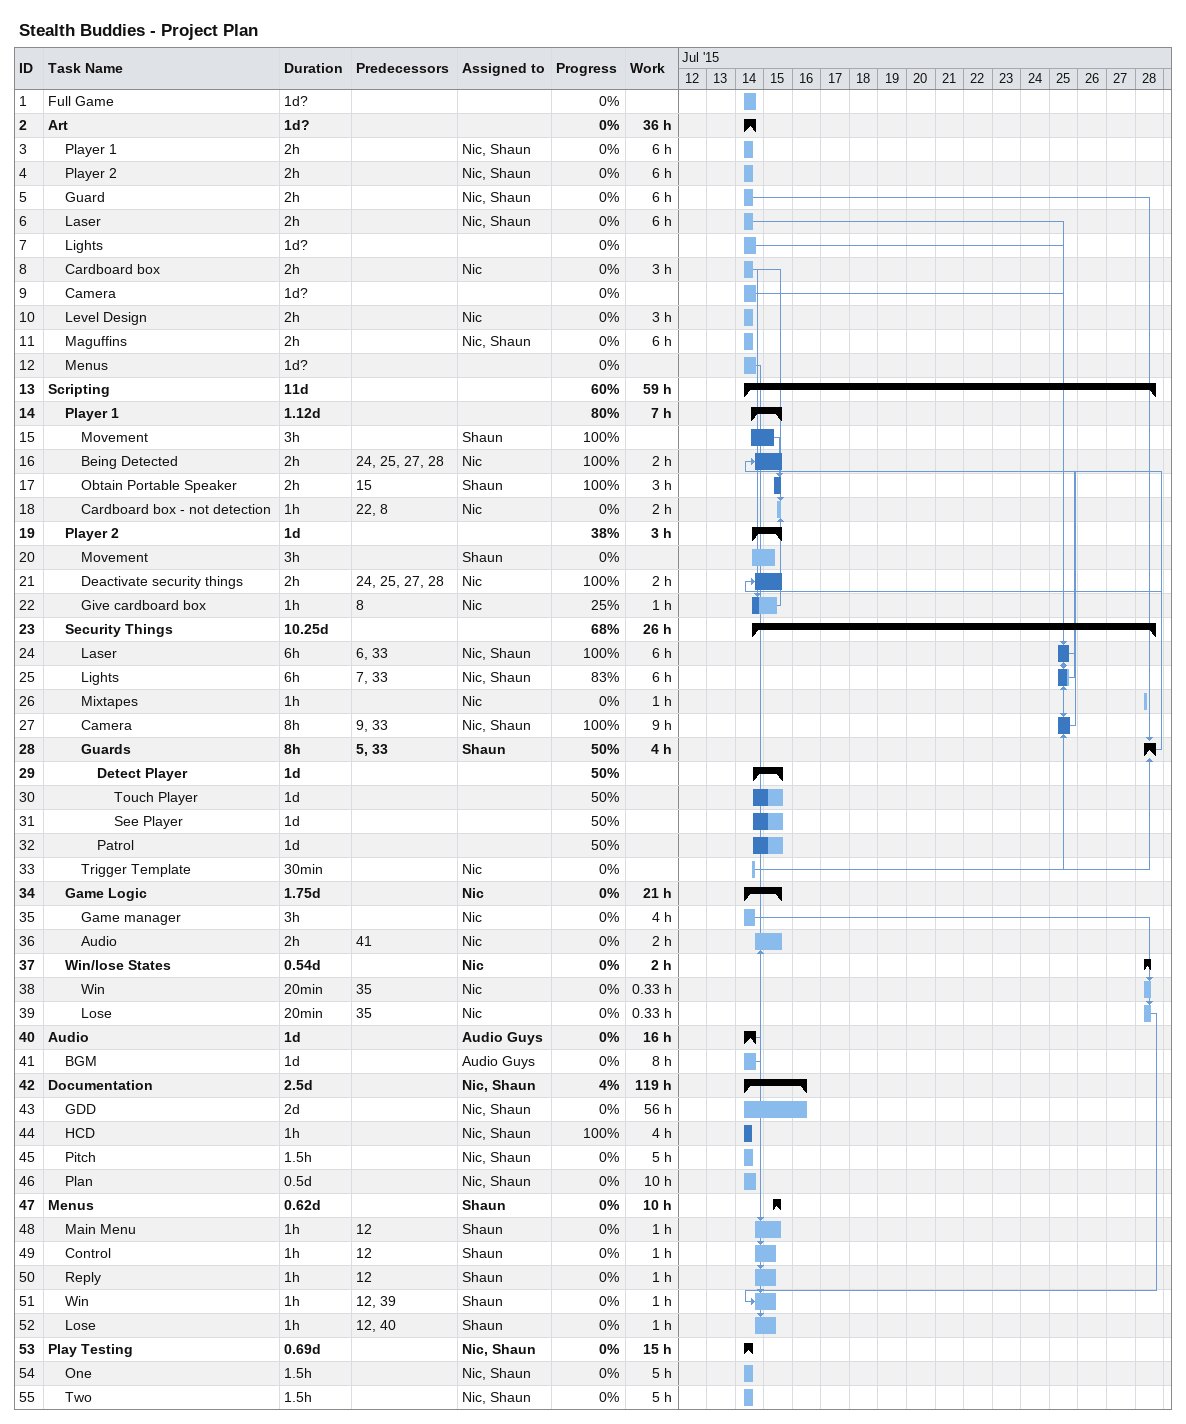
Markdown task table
Stealth Buddies - Project Plan

| ID | Level | Task | Duration | Start | Finish | Predecessors | Resources | % complete | Work (h) |
|---|---|---|---|---|---|---|---|---|---|
| 1 | 1 | Full Game | 1d? | 2015-07-14 | 2015-07-14 |  |  | 0 |  |
| 2 | 1 | **Art** | 1d? | 2015-07-14 | 2015-07-14 |  |  | 0 | 36 |
| 3 | 2 | Player 1 | 2h | 2015-07-14 | 2015-07-14 |  | Nic, Shaun | 0 | 6 |
| 4 | 2 | Player 2 | 2h | 2015-07-14 | 2015-07-14 |  | Nic, Shaun | 0 | 6 |
| 5 | 2 | Guard | 2h | 2015-07-14 | 2015-07-14 |  | Nic, Shaun | 0 | 6 |
| 6 | 2 | Laser | 2h | 2015-07-14 | 2015-07-14 |  | Nic, Shaun | 0 | 6 |
| 7 | 2 | Lights | 1d? | 2015-07-14 | 2015-07-14 |  |  | 0 |  |
| 8 | 2 | Cardboard box | 2h | 2015-07-14 | 2015-07-14 |  | Nic | 0 | 3 |
| 9 | 2 | Camera | 1d? | 2015-07-14 | 2015-07-14 |  |  | 0 |  |
| 10 | 2 | Level Design | 2h | 2015-07-14 | 2015-07-14 |  | Nic | 0 | 3 |
| 11 | 2 | Maguffins | 2h | 2015-07-14 | 2015-07-14 |  | Nic, Shaun | 0 | 6 |
| 12 | 2 | Menus | 1d? | 2015-07-14 | 2015-07-14 |  |  | 0 |  |
| 13 | 1 | **Scripting** | 11d | 2015-07-14 | 2015-07-28 |  |  | 60 | 59 |
| 14 | 2 | **Player 1** | 1.12d | 2015-07-14 | 2015-07-15 |  |  | 80 | 7 |
| 15 | 3 | Movement | 3h | 2015-07-14 | 2015-07-15 |  | Shaun | 100 |  |
| 16 | 3 | Being Detected | 2h | 2015-07-14 | 2015-07-15 | 24, 25, 27, 28 | Nic | 100 | 2 |
| 17 | 3 | Obtain Portable Speaker | 2h | 2015-07-15 | 2015-07-15 | 15 | Shaun | 100 | 3 |
| 18 | 3 | Cardboard box - not detection | 1h | 2015-07-15 | 2015-07-15 | 22, 8 | Nic | 0 | 2 |
| 19 | 2 | **Player 2** | 1d | 2015-07-14 | 2015-07-15 |  |  | 38 | 3 |
| 20 | 3 | Movement | 3h | 2015-07-14 | 2015-07-15 |  | Shaun | 0 |  |
| 21 | 3 | Deactivate security things | 2h | 2015-07-14 | 2015-07-15 | 24, 25, 27, 28 | Nic | 100 | 2 |
| 22 | 3 | Give cardboard box | 1h | 2015-07-14 | 2015-07-15 | 8 | Nic | 25 | 1 |
| 23 | 2 | **Security Things** | 10.25d | 2015-07-14 | 2015-07-28 |  |  | 68 | 26 |
| 24 | 3 | Laser | 6h | 2015-07-25 | 2015-07-25 | 6, 33 | Nic, Shaun | 100 | 6 |
| 25 | 3 | Lights | 6h | 2015-07-25 | 2015-07-25 | 7, 33 | Nic, Shaun | 83 | 6 |
| 26 | 3 | Mixtapes | 1h | 2015-07-28 | 2015-07-28 |  | Nic | 0 | 1 |
| 27 | 3 | Camera | 8h | 2015-07-25 | 2015-07-25 | 9, 33 | Nic, Shaun | 100 | 9 |
| 28 | 3 | **Guards** | 8h | 2015-07-28 | 2015-07-28 | 5, 33 | Shaun | 50 | 4 |
| 29 | 4 | **Detect Player** | 1d | 2015-07-14 | 2015-07-15 |  |  | 50 |  |
| 30 | 5 | Touch Player | 1d | 2015-07-14 | 2015-07-15 |  |  | 50 |  |
| 31 | 5 | See Player | 1d | 2015-07-14 | 2015-07-15 |  |  | 50 |  |
| 32 | 4 | Patrol | 1d | 2015-07-14 | 2015-07-15 |  |  | 50 |  |
| 33 | 3 | Trigger Template | 30min | 2015-07-14 | 2015-07-14 |  | Nic | 0 |  |
| 34 | 2 | **Game Logic** | 1.75d | 2015-07-14 | 2015-07-15 |  | Nic | 0 | 21 |
| 35 | 3 | Game manager | 3h | 2015-07-14 | 2015-07-14 |  | Nic | 0 | 4 |
| 36 | 3 | Audio | 2h | 2015-07-14 | 2015-07-15 | 41 | Nic | 0 | 2 |
| 37 | 2 | **Win/lose States** | 0.54d | 2015-07-28 | 2015-07-28 |  | Nic | 0 | 2 |
| 38 | 3 | Win | 20min | 2015-07-28 | 2015-07-28 | 35 | Nic | 0 | 0.33 |
| 39 | 3 | Lose | 20min | 2015-07-28 | 2015-07-28 | 35 | Nic | 0 | 0.33 |
| 40 | 1 | **Audio** | 1d | 2015-07-14 | 2015-07-14 |  | Audio Guys | 0 | 16 |
| 41 | 2 | BGM | 1d | 2015-07-14 | 2015-07-14 |  | Audio Guys | 0 | 8 |
| 42 | 1 | **Documentation** | 2.5d | 2015-07-14 | 2015-07-16 |  | Nic, Shaun | 4 | 119 |
| 43 | 2 | GDD | 2d | 2015-07-14 | 2015-07-16 |  | Nic, Shaun | 0 | 56 |
| 44 | 2 | HCD | 1h | 2015-07-14 | 2015-07-14 |  | Nic, Shaun | 100 | 4 |
| 45 | 2 | Pitch | 1.5h | 2015-07-14 | 2015-07-14 |  | Nic, Shaun | 0 | 5 |
| 46 | 2 | Plan | 0.5d | 2015-07-14 | 2015-07-14 |  | Nic, Shaun | 0 | 10 |
| 47 | 1 | **Menus** | 0.62d | 2015-07-15 | 2015-07-15 |  | Shaun | 0 | 10 |
| 48 | 2 | Main Menu | 1h | 2015-07-14 | 2015-07-15 | 12 | Shaun | 0 | 1 |
| 49 | 2 | Control | 1h | 2015-07-14 | 2015-07-15 | 12 | Shaun | 0 | 1 |
| 50 | 2 | Reply | 1h | 2015-07-14 | 2015-07-15 | 12 | Shaun | 0 | 1 |
| 51 | 2 | Win | 1h | 2015-07-14 | 2015-07-15 | 12, 39 | Shaun | 0 | 1 |
| 52 | 2 | Lose | 1h | 2015-07-14 | 2015-07-15 | 12, 40 | Shaun | 0 | 1 |
| 53 | 1 | **Play Testing** | 0.69d | 2015-07-14 | 2015-07-14 |  | Nic, Shaun | 0 | 15 |
| 54 | 2 | One | 1.5h | 2015-07-14 | 2015-07-14 |  | Nic, Shaun | 0 | 5 |
| 55 | 2 | Two | 1.5h | 2015-07-14 | 2015-07-14 |  | Nic, Shaun | 0 | 5 |
